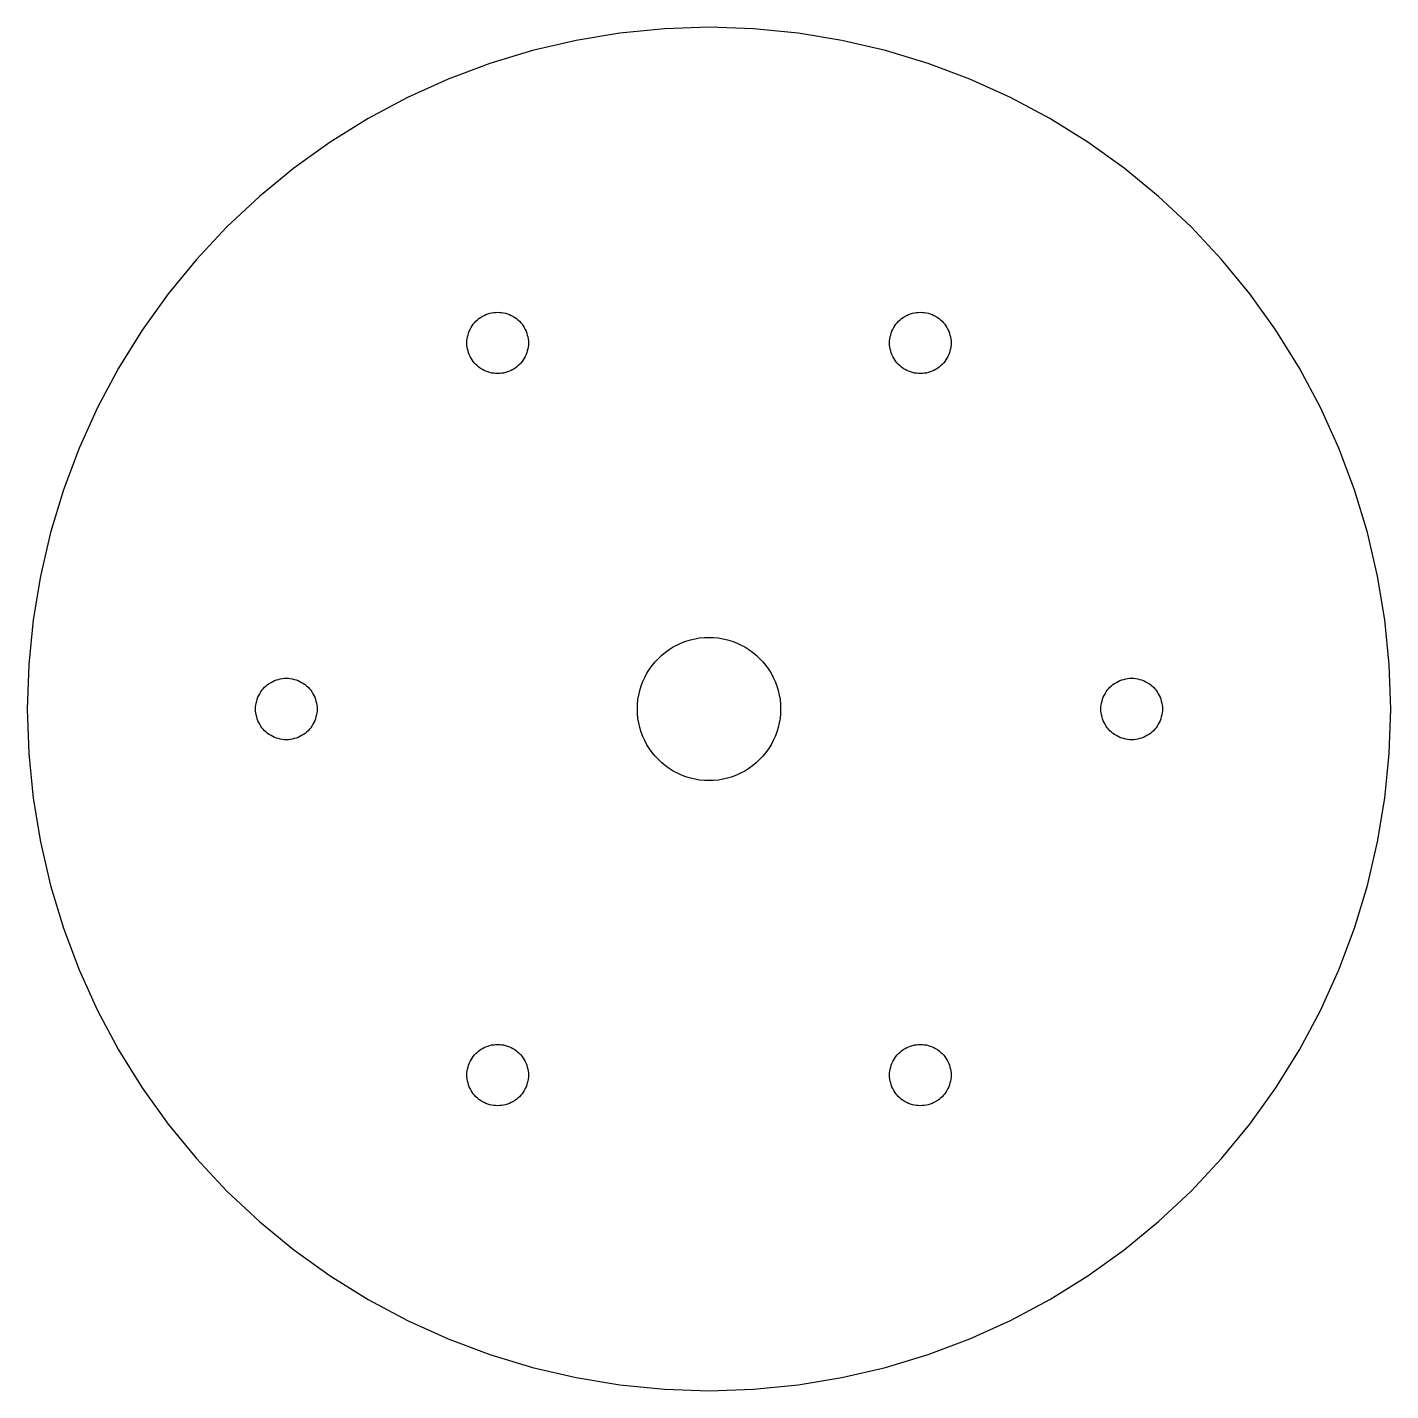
# Model space of a CAD drawing. Header units: millimetres. Extents: x -50 to 50, y -50 to 50.
import ezdxf

# ---------------------------------------------------------------- set-up
doc = ezdxf.new("R2010")
doc.units = ezdxf.units.MM

msp = doc.modelspace()

# ---------------------------------------------------------------- linework, layer by layer
at = {"layer": 'SCHNITT'}
for points in [[(3.27, -49.89), (6.53, -49.57), (9.75, -49.04), (12.94, -48.3), (16.07, -47.35), (19.13, -46.19), (22.11, -44.84), (25, -43.3), (27.78, -41.57), (30.44, -39.67), (32.97, -37.59), (35.36, -35.36), (37.59, -32.97), (39.67, -30.44), (41.57, -27.78), (43.3, -25), (44.84, -22.11), (46.19, -19.13), (47.35, -16.07), (48.3, -12.94), (49.04, -9.75), (49.57, -6.53), (49.89, -3.27), (50, 0), (49.89, 3.27), (49.57, 6.53), (49.04, 9.75), (48.3, 12.94), (47.35, 16.07), (46.19, 19.13), (44.84, 22.11), (43.3, 25), (41.57, 27.78), (39.67, 30.44), (37.59, 32.97), (35.36, 35.36), (32.97, 37.59), (30.44, 39.67), (27.78, 41.57), (25, 43.3), (22.11, 44.84), (19.13, 46.19), (16.07, 47.35), (12.94, 48.3), (9.75, 49.04), (6.53, 49.57), (3.27, 49.89), (0, 50), (-3.27, 49.89), (-6.53, 49.57), (-9.75, 49.04), (-12.94, 48.3), (-16.07, 47.35), (-19.13, 46.19), (-22.11, 44.84), (-25, 43.3), (-27.78, 41.57), (-30.44, 39.67), (-32.97, 37.59), (-35.36, 35.36), (-37.59, 32.97), (-39.67, 30.44), (-41.57, 27.78), (-43.3, 25), (-44.84, 22.11), (-46.19, 19.13), (-47.35, 16.07), (-48.3, 12.94), (-49.04, 9.75), (-49.57, 6.53), (-49.89, 3.27), (-50, 0), (-49.89, -3.27), (-49.57, -6.53), (-49.04, -9.75), (-48.3, -12.94), (-47.35, -16.07), (-46.19, -19.13), (-44.84, -22.11), (-43.3, -25), (-41.57, -27.78), (-39.67, -30.44), (-37.59, -32.97), (-35.36, -35.36), (-32.97, -37.59), (-30.44, -39.67), (-27.78, -41.57), (-25, -43.3), (-22.11, -44.84), (-19.13, -46.19), (-16.07, -47.35), (-12.94, -48.3), (-9.75, -49.04), (-6.53, -49.57), (-3.27, -49.89), (0, -50)], [(-15.65, 24.6), (-15.79, 24.62), (-15.94, 24.64), (-16.08, 24.67), (-16.22, 24.72), (-16.36, 24.77), (-16.5, 24.83), (-16.62, 24.9), (-16.75, 24.98), (-16.87, 25.06), (-16.98, 25.16), (-17.09, 25.26), (-17.19, 25.36), (-17.29, 25.48), (-17.37, 25.6), (-17.45, 25.72), (-17.52, 25.85), (-17.58, 25.99), (-17.63, 26.12), (-17.67, 26.26), (-17.71, 26.41), (-17.73, 26.55), (-17.75, 26.7), (-17.75, 26.85), (-17.75, 26.99), (-17.73, 27.14), (-17.71, 27.29), (-17.67, 27.43), (-17.63, 27.57), (-17.58, 27.71), (-17.52, 27.84), (-17.45, 27.97), (-17.37, 28.1), (-17.29, 28.22), (-17.19, 28.33), (-17.09, 28.44), (-16.98, 28.54), (-16.87, 28.63), (-16.75, 28.72), (-16.62, 28.8), (-16.5, 28.86), (-16.36, 28.93), (-16.22, 28.98), (-16.08, 29.02), (-15.94, 29.05), (-15.79, 29.08), (-15.65, 29.09), (-15.5, 29.1), (-15.35, 29.09), (-15.21, 29.08), (-15.06, 29.05), (-14.92, 29.02), (-14.78, 28.98), (-14.64, 28.93), (-14.5, 28.86), (-14.38, 28.8), (-14.25, 28.72), (-14.13, 28.63), (-14.02, 28.54), (-13.91, 28.44), (-13.81, 28.33), (-13.71, 28.22), (-13.63, 28.1), (-13.55, 27.97), (-13.48, 27.84), (-13.42, 27.71), (-13.37, 27.57), (-13.33, 27.43), (-13.29, 27.29), (-13.27, 27.14), (-13.25, 26.99), (-13.25, 26.85), (-13.25, 26.7), (-13.27, 26.55), (-13.29, 26.41), (-13.33, 26.26), (-13.37, 26.12), (-13.42, 25.99), (-13.48, 25.85), (-13.55, 25.72), (-13.63, 25.6), (-13.71, 25.48), (-13.81, 25.36), (-13.91, 25.26), (-14.02, 25.16), (-14.13, 25.06), (-14.25, 24.98), (-14.38, 24.9), (-14.5, 24.83), (-14.64, 24.77), (-14.78, 24.72), (-14.92, 24.67), (-15.06, 24.64), (-15.21, 24.62), (-15.35, 24.6), (-15.5, 24.6)], [(15.35, 24.6), (15.21, 24.62), (15.06, 24.64), (14.92, 24.67), (14.78, 24.72), (14.64, 24.77), (14.5, 24.83), (14.38, 24.9), (14.25, 24.98), (14.13, 25.06), (14.02, 25.16), (13.91, 25.26), (13.81, 25.36), (13.71, 25.48), (13.63, 25.6), (13.55, 25.72), (13.48, 25.85), (13.42, 25.99), (13.37, 26.12), (13.33, 26.26), (13.29, 26.41), (13.27, 26.55), (13.25, 26.7), (13.25, 26.85), (13.25, 26.99), (13.27, 27.14), (13.29, 27.29), (13.33, 27.43), (13.37, 27.57), (13.42, 27.71), (13.48, 27.84), (13.55, 27.97), (13.63, 28.1), (13.71, 28.22), (13.81, 28.33), (13.91, 28.44), (14.02, 28.54), (14.13, 28.63), (14.25, 28.72), (14.38, 28.8), (14.5, 28.86), (14.64, 28.93), (14.78, 28.98), (14.92, 29.02), (15.06, 29.05), (15.21, 29.08), (15.35, 29.09), (15.5, 29.1), (15.65, 29.09), (15.79, 29.08), (15.94, 29.05), (16.08, 29.02), (16.22, 28.98), (16.36, 28.93), (16.5, 28.86), (16.62, 28.8), (16.75, 28.72), (16.87, 28.63), (16.98, 28.54), (17.09, 28.44), (17.19, 28.33), (17.29, 28.22), (17.37, 28.1), (17.45, 27.97), (17.52, 27.84), (17.58, 27.71), (17.63, 27.57), (17.67, 27.43), (17.71, 27.29), (17.73, 27.14), (17.75, 26.99), (17.75, 26.85), (17.75, 26.7), (17.73, 26.55), (17.71, 26.41), (17.67, 26.26), (17.63, 26.12), (17.58, 25.99), (17.52, 25.85), (17.45, 25.72), (17.37, 25.6), (17.29, 25.48), (17.19, 25.36), (17.09, 25.26), (16.98, 25.16), (16.87, 25.06), (16.75, 24.98), (16.62, 24.9), (16.5, 24.83), (16.36, 24.77), (16.22, 24.72), (16.08, 24.67), (15.94, 24.64), (15.79, 24.62), (15.65, 24.6), (15.5, 24.6)], [(-0.34, -5.24), (-0.69, -5.21), (-1.02, -5.15), (-1.36, -5.07), (-1.69, -4.97), (-2.01, -4.85), (-2.32, -4.71), (-2.62, -4.55), (-2.92, -4.37), (-3.2, -4.17), (-3.46, -3.95), (-3.71, -3.71), (-3.95, -3.46), (-4.17, -3.2), (-4.37, -2.92), (-4.55, -2.62), (-4.71, -2.32), (-4.85, -2.01), (-4.97, -1.69), (-5.07, -1.36), (-5.15, -1.02), (-5.21, -0.69), (-5.24, -0.34), (-5.25, 0), (-5.24, 0.34), (-5.21, 0.69), (-5.15, 1.02), (-5.07, 1.36), (-4.97, 1.69), (-4.85, 2.01), (-4.71, 2.32), (-4.55, 2.62), (-4.37, 2.92), (-4.17, 3.2), (-3.95, 3.46), (-3.71, 3.71), (-3.46, 3.95), (-3.2, 4.17), (-2.92, 4.37), (-2.62, 4.55), (-2.32, 4.71), (-2.01, 4.85), (-1.69, 4.97), (-1.36, 5.07), (-1.02, 5.15), (-0.69, 5.21), (-0.34, 5.24), (0, 5.25), (0.34, 5.24), (0.69, 5.21), (1.02, 5.15), (1.36, 5.07), (1.69, 4.97), (2.01, 4.85), (2.32, 4.71), (2.62, 4.55), (2.92, 4.37), (3.2, 4.17), (3.46, 3.95), (3.71, 3.71), (3.95, 3.46), (4.17, 3.2), (4.37, 2.92), (4.55, 2.62), (4.71, 2.32), (4.85, 2.01), (4.97, 1.69), (5.07, 1.36), (5.15, 1.02), (5.21, 0.69), (5.24, 0.34), (5.25, 0), (5.24, -0.34), (5.21, -0.69), (5.15, -1.02), (5.07, -1.36), (4.97, -1.69), (4.85, -2.01), (4.71, -2.32), (4.55, -2.62), (4.37, -2.92), (4.17, -3.2), (3.95, -3.46), (3.71, -3.71), (3.46, -3.95), (3.2, -4.17), (2.92, -4.37), (2.62, -4.55), (2.32, -4.71), (2.01, -4.85), (1.69, -4.97), (1.36, -5.07), (1.02, -5.15), (0.69, -5.21), (0.34, -5.24), (0, -5.25)], [(-31.15, -2.25), (-31.29, -2.23), (-31.44, -2.21), (-31.58, -2.17), (-31.72, -2.13), (-31.86, -2.08), (-32, -2.02), (-32.12, -1.95), (-32.25, -1.87), (-32.37, -1.79), (-32.48, -1.69), (-32.59, -1.59), (-32.69, -1.48), (-32.79, -1.37), (-32.87, -1.25), (-32.95, -1.12), (-33.02, -1), (-33.08, -0.86), (-33.13, -0.72), (-33.17, -0.58), (-33.21, -0.44), (-33.23, -0.29), (-33.25, -0.15), (-33.25, 0), (-33.25, 0.15), (-33.23, 0.29), (-33.21, 0.44), (-33.17, 0.58), (-33.13, 0.72), (-33.08, 0.86), (-33.02, 1), (-32.95, 1.12), (-32.87, 1.25), (-32.79, 1.37), (-32.69, 1.48), (-32.59, 1.59), (-32.48, 1.69), (-32.37, 1.79), (-32.25, 1.87), (-32.12, 1.95), (-32, 2.02), (-31.86, 2.08), (-31.72, 2.13), (-31.58, 2.17), (-31.44, 2.21), (-31.29, 2.23), (-31.15, 2.25), (-31, 2.25), (-30.85, 2.25), (-30.71, 2.23), (-30.56, 2.21), (-30.42, 2.17), (-30.28, 2.13), (-30.14, 2.08), (-30, 2.02), (-29.88, 1.95), (-29.75, 1.87), (-29.63, 1.79), (-29.52, 1.69), (-29.41, 1.59), (-29.31, 1.48), (-29.21, 1.37), (-29.13, 1.25), (-29.05, 1.12), (-28.98, 1), (-28.92, 0.86), (-28.87, 0.72), (-28.83, 0.58), (-28.79, 0.44), (-28.77, 0.29), (-28.75, 0.15), (-28.75, 0), (-28.75, -0.15), (-28.77, -0.29), (-28.79, -0.44), (-28.83, -0.58), (-28.87, -0.72), (-28.92, -0.86), (-28.98, -1), (-29.05, -1.12), (-29.13, -1.25), (-29.21, -1.37), (-29.31, -1.48), (-29.41, -1.59), (-29.52, -1.69), (-29.63, -1.79), (-29.75, -1.87), (-29.88, -1.95), (-30, -2.02), (-30.14, -2.08), (-30.28, -2.13), (-30.42, -2.17), (-30.56, -2.21), (-30.71, -2.23), (-30.85, -2.25), (-31, -2.25)], [(30.85, -2.25), (30.71, -2.23), (30.56, -2.21), (30.42, -2.17), (30.28, -2.13), (30.14, -2.08), (30, -2.02), (29.88, -1.95), (29.75, -1.87), (29.63, -1.79), (29.52, -1.69), (29.41, -1.59), (29.31, -1.48), (29.21, -1.37), (29.13, -1.25), (29.05, -1.12), (28.98, -1), (28.92, -0.86), (28.87, -0.72), (28.83, -0.58), (28.79, -0.44), (28.77, -0.29), (28.75, -0.15), (28.75, 0), (28.75, 0.15), (28.77, 0.29), (28.79, 0.44), (28.83, 0.58), (28.87, 0.72), (28.92, 0.86), (28.98, 1), (29.05, 1.12), (29.13, 1.25), (29.21, 1.37), (29.31, 1.48), (29.41, 1.59), (29.52, 1.69), (29.63, 1.79), (29.75, 1.87), (29.88, 1.95), (30, 2.02), (30.14, 2.08), (30.28, 2.13), (30.42, 2.17), (30.56, 2.21), (30.71, 2.23), (30.85, 2.25), (31, 2.25), (31.15, 2.25), (31.29, 2.23), (31.44, 2.21), (31.58, 2.17), (31.72, 2.13), (31.86, 2.08), (32, 2.02), (32.12, 1.95), (32.25, 1.87), (32.37, 1.79), (32.48, 1.69), (32.59, 1.59), (32.69, 1.48), (32.79, 1.37), (32.87, 1.25), (32.95, 1.12), (33.02, 1), (33.08, 0.86), (33.13, 0.72), (33.17, 0.58), (33.21, 0.44), (33.23, 0.29), (33.25, 0.15), (33.25, 0), (33.25, -0.15), (33.23, -0.29), (33.21, -0.44), (33.17, -0.58), (33.13, -0.72), (33.08, -0.86), (33.02, -1), (32.95, -1.12), (32.87, -1.25), (32.79, -1.37), (32.69, -1.48), (32.59, -1.59), (32.48, -1.69), (32.37, -1.79), (32.25, -1.87), (32.12, -1.95), (32, -2.02), (31.86, -2.08), (31.72, -2.13), (31.58, -2.17), (31.44, -2.21), (31.29, -2.23), (31.15, -2.25), (31, -2.25)], [(-15.65, -29.09), (-15.79, -29.08), (-15.94, -29.05), (-16.08, -29.02), (-16.22, -28.98), (-16.36, -28.93), (-16.5, -28.86), (-16.62, -28.8), (-16.75, -28.72), (-16.87, -28.63), (-16.98, -28.54), (-17.09, -28.44), (-17.19, -28.33), (-17.29, -28.22), (-17.37, -28.1), (-17.45, -27.97), (-17.52, -27.84), (-17.58, -27.71), (-17.63, -27.57), (-17.67, -27.43), (-17.71, -27.29), (-17.73, -27.14), (-17.75, -26.99), (-17.75, -26.85), (-17.75, -26.7), (-17.73, -26.55), (-17.71, -26.41), (-17.67, -26.26), (-17.63, -26.12), (-17.58, -25.99), (-17.52, -25.85), (-17.45, -25.72), (-17.37, -25.6), (-17.29, -25.48), (-17.19, -25.36), (-17.09, -25.26), (-16.98, -25.16), (-16.87, -25.06), (-16.75, -24.98), (-16.62, -24.9), (-16.5, -24.83), (-16.36, -24.77), (-16.22, -24.72), (-16.08, -24.67), (-15.94, -24.64), (-15.79, -24.62), (-15.65, -24.6), (-15.5, -24.6), (-15.35, -24.6), (-15.21, -24.62), (-15.06, -24.64), (-14.92, -24.67), (-14.78, -24.72), (-14.64, -24.77), (-14.5, -24.83), (-14.38, -24.9), (-14.25, -24.98), (-14.13, -25.06), (-14.02, -25.16), (-13.91, -25.26), (-13.81, -25.36), (-13.71, -25.48), (-13.63, -25.6), (-13.55, -25.72), (-13.48, -25.85), (-13.42, -25.99), (-13.37, -26.12), (-13.33, -26.26), (-13.29, -26.41), (-13.27, -26.55), (-13.25, -26.7), (-13.25, -26.85), (-13.25, -26.99), (-13.27, -27.14), (-13.29, -27.29), (-13.33, -27.43), (-13.37, -27.57), (-13.42, -27.71), (-13.48, -27.84), (-13.55, -27.97), (-13.63, -28.1), (-13.71, -28.22), (-13.81, -28.33), (-13.91, -28.44), (-14.02, -28.54), (-14.13, -28.63), (-14.25, -28.72), (-14.38, -28.8), (-14.5, -28.86), (-14.64, -28.93), (-14.78, -28.98), (-14.92, -29.02), (-15.06, -29.05), (-15.21, -29.08), (-15.35, -29.09), (-15.5, -29.1)], [(15.35, -29.09), (15.21, -29.08), (15.06, -29.05), (14.92, -29.02), (14.78, -28.98), (14.64, -28.93), (14.5, -28.86), (14.38, -28.8), (14.25, -28.72), (14.13, -28.63), (14.02, -28.54), (13.91, -28.44), (13.81, -28.33), (13.71, -28.22), (13.63, -28.1), (13.55, -27.97), (13.48, -27.84), (13.42, -27.71), (13.37, -27.57), (13.33, -27.43), (13.29, -27.29), (13.27, -27.14), (13.25, -26.99), (13.25, -26.85), (13.25, -26.7), (13.27, -26.55), (13.29, -26.41), (13.33, -26.26), (13.37, -26.12), (13.42, -25.99), (13.48, -25.85), (13.55, -25.72), (13.63, -25.6), (13.71, -25.48), (13.81, -25.36), (13.91, -25.26), (14.02, -25.16), (14.13, -25.06), (14.25, -24.98), (14.38, -24.9), (14.5, -24.83), (14.64, -24.77), (14.78, -24.72), (14.92, -24.67), (15.06, -24.64), (15.21, -24.62), (15.35, -24.6), (15.5, -24.6), (15.65, -24.6), (15.79, -24.62), (15.94, -24.64), (16.08, -24.67), (16.22, -24.72), (16.36, -24.77), (16.5, -24.83), (16.62, -24.9), (16.75, -24.98), (16.87, -25.06), (16.98, -25.16), (17.09, -25.26), (17.19, -25.36), (17.29, -25.48), (17.37, -25.6), (17.45, -25.72), (17.52, -25.85), (17.58, -25.99), (17.63, -26.12), (17.67, -26.26), (17.71, -26.41), (17.73, -26.55), (17.75, -26.7), (17.75, -26.85), (17.75, -26.99), (17.73, -27.14), (17.71, -27.29), (17.67, -27.43), (17.63, -27.57), (17.58, -27.71), (17.52, -27.84), (17.45, -27.97), (17.37, -28.1), (17.29, -28.22), (17.19, -28.33), (17.09, -28.44), (16.98, -28.54), (16.87, -28.63), (16.75, -28.72), (16.62, -28.8), (16.5, -28.86), (16.36, -28.93), (16.22, -28.98), (16.08, -29.02), (15.94, -29.05), (15.79, -29.08), (15.65, -29.09), (15.5, -29.1)]]:
    msp.add_lwpolyline(points, close=True, dxfattribs=at)

doc.saveas('drawing.dxf')
